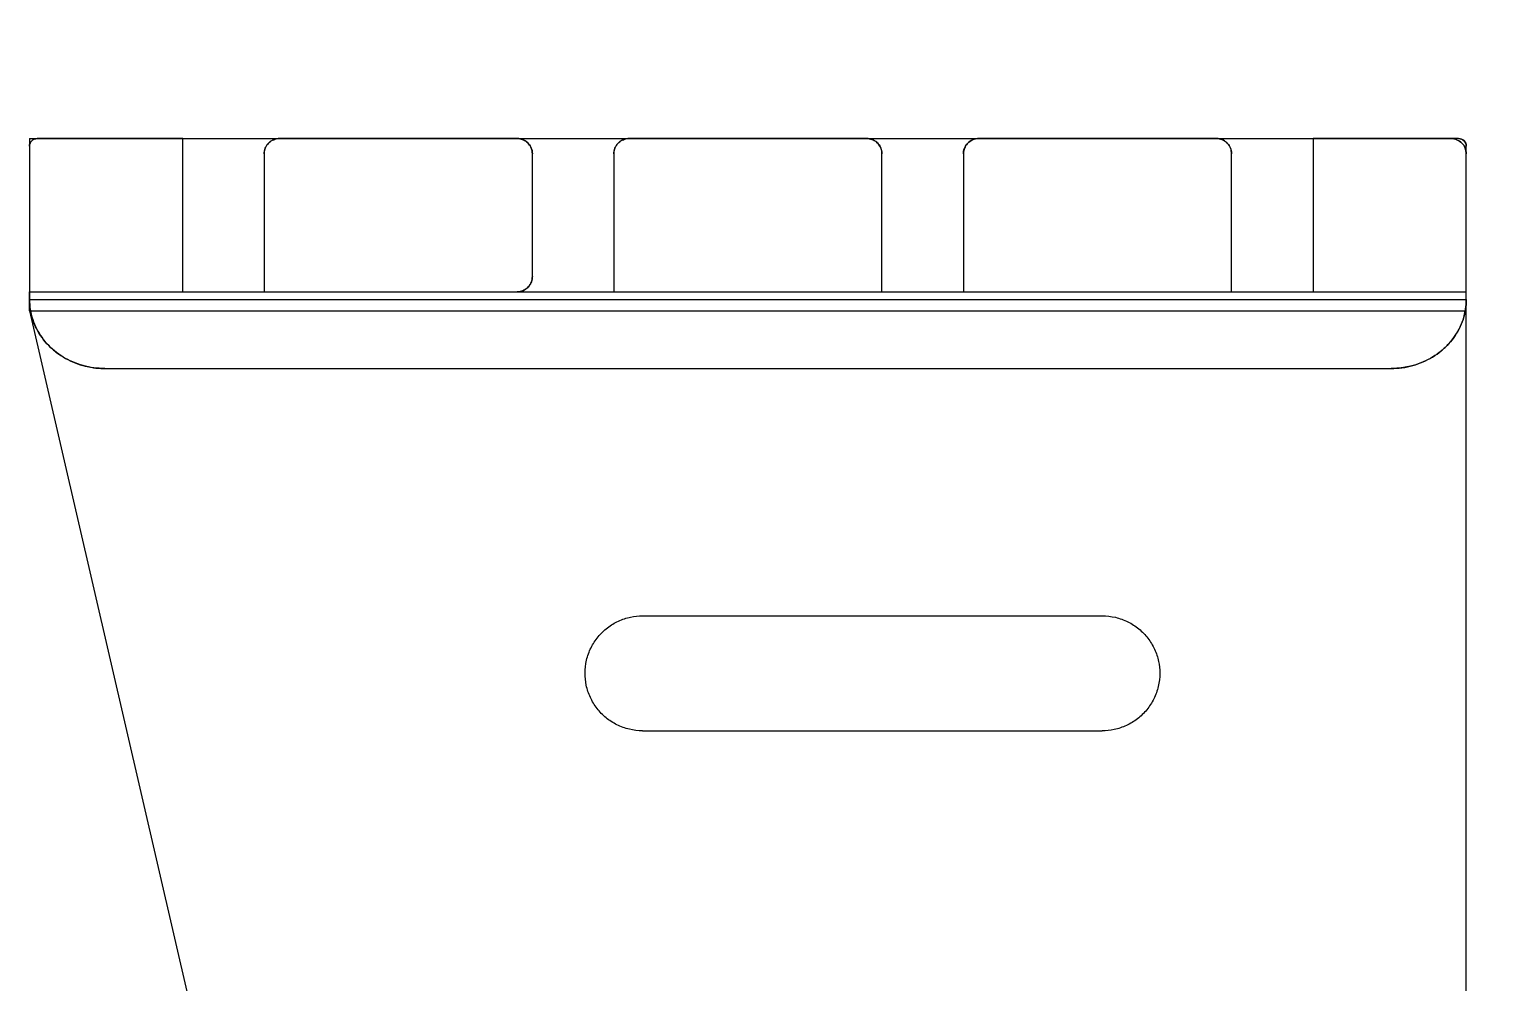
# Model space of a CAD drawing. Header units: millimetres. Extents: x 27531 to 32481, y 14140 to 19587.
# Drawn here: x 31681.3 to 32049.9, y 15289.7 to 15527.7 of the extents above; entities that cross this region are included whole.
import ezdxf

# ---------------------------------------------------------------- set-up
doc = ezdxf.new("R2010")
doc.units = ezdxf.units.MM
doc.header["$LTSCALE"] = 3
doc.layers.add('Warstwa 1', color=7, linetype='Continuous')
doc.styles.get("Standard").update_dxf_attribs({"font": 'arial.ttf'})
doc.dimstyles.new('MATEUSZ', dxfattribs={"dimtxt": 35, "dimasz": 16, "dimexe": 0.18, "dimexo": 0.0625, "dimgap": 0.09, "dimtad": 0, "dimdec": 0, "dimdsep": 46, "dimtxsty": 'Standard', "dimblk": 'DOT', "dimcen": 0.09, "dimse1": 1, "dimse2": 1, "dimadec": 0, "dimazin": 0, "dimtfac": 1, "dimtdec": 0, "dimtofl": 0, "dimtmove": 0, "dimatfit": 3, "dimfxl": 1, "dimtolj": 1, "dimtzin": 0, "dimlwd": 9, "dimlwe": 9, "dimarcsym": 0})

# ---------------------------------------------------------------- blocks, each defined once
blk = doc.blocks.new('dfs')
at = {"layer": 'Warstwa 1', "color": 7, "lineweight": 18}
for points in [[(-13223.66, 39508.63), (-13223.66, 39508.63)], [(-13223.66, 39508.63), (-12900.51, 39508.63)], [(-13223.66, 39508.63), (-12900.51, 39508.63)], [(-13223.66, 39508.63), (-13223.66, 39469.44)], [(-13223.66, 39508.63), (-13223.66, 39469.44)], [(-13223.66, 39508.63), (-13223.66, 39508.63)], [(-13223.66, 39508.63), (-12900.51, 39508.63)], [(-13223.66, 39508.63), (-12900.51, 39508.63)], [(-13223.66, 39508.63), (-13223.66, 39469.44)], [(-13223.66, 39508.63), (-13223.66, 39469.44)], [(-13188.82, 39508.63), (-13221.92, 39508.63)], [(-13188.82, 39508.63), (-13221.92, 39508.63)], [(-13188.82, 39508.63), (-13188.82, 39508.63)], [(-13188.82, 39473.79), (-13188.82, 39508.63)], [(-13188.82, 39473.79), (-13188.82, 39508.63)], [(-13112.82, 39508.63), (-13166.82, 39508.63)], [(-13112.82, 39508.63), (-13166.82, 39508.63)], [(-13033.34, 39508.63), (-13087.34, 39508.63)], [(-13033.34, 39508.63), (-13087.34, 39508.63)], [(-12953.86, 39508.63), (-13007.86, 39508.63)], [(-12953.86, 39508.63), (-13007.86, 39508.63)], [(-12931.87, 39508.63), (-12931.87, 39508.63)], [(-12931.87, 39508.63), (-12931.87, 39473.79)], [(-12931.87, 39508.63), (-12931.87, 39473.79)], [(-12898.77, 39508.63), (-12931.87, 39508.63)], [(-12898.77, 39508.63), (-12931.87, 39508.63)], [(-13223.66, 39506.89), (-13223.66, 39473.79)], [(-13223.66, 39506.89), (-13223.66, 39473.79)], [(-13170.31, 39505.15), (-13170.31, 39473.79)], [(-13170.31, 39505.15), (-13170.31, 39473.79)], [(-13109.34, 39477.28), (-13109.34, 39505.15)], [(-13109.34, 39477.28), (-13109.34, 39505.15)], [(-13090.83, 39505.15), (-13090.83, 39473.79)], [(-13090.83, 39505.15), (-13090.83, 39473.79)], [(-13029.86, 39473.79), (-13029.86, 39505.15)], [(-13029.86, 39473.79), (-13029.86, 39505.15)], [(-13011.35, 39505.15), (-13011.35, 39473.79)], [(-13011.35, 39505.15), (-13011.35, 39473.79)], [(-12950.38, 39473.79), (-12950.38, 39505.15)], [(-12950.38, 39473.79), (-12950.38, 39505.15)], [(-12897.03, 39473.79), (-12897.03, 39506.89)], [(-12897.03, 39473.79), (-12897.03, 39506.89)], [(-12897.03, 39107.96), (-12897.03, 39505.15)], [(-12897.03, 39107.96), (-12897.03, 39505.15)], [(-12897.03, 39107.96), (-12897.03, 39505.15)], [(-12897.03, 39107.96), (-12897.03, 39505.15)], [(-13223.66, 39473.79), (-12897.03, 39473.79)], [(-13223.66, 39472.05), (-13223.66, 39473.79)], [(-13223.66, 39473.79), (-12897.03, 39473.79)], [(-13223.66, 39473.79), (-13223.66, 39473.79)], [(-13223.66, 39472.05), (-13223.66, 39473.79)], [(-13223.66, 39473.79), (-12897.03, 39473.79)], [(-13223.66, 39472.05), (-13223.66, 39473.79)], [(-13223.66, 39473.79), (-12897.03, 39473.79)], [(-13223.66, 39473.79), (-13223.66, 39473.79)], [(-13223.66, 39472.05), (-13223.66, 39473.79)], [(-13223.66, 39473.79), (-12897.03, 39473.79)], [(-13223.66, 39473.79), (-12897.03, 39473.79)], [(-13223.66, 39473.79), (-13223.66, 39473.79)], [(-13223.66, 39472.05), (-13223.66, 39473.79)], [(-13223.66, 39472.05), (-13223.66, 39473.79)], [(-13223.66, 39473.79), (-13223.66, 39473.79)], [(-13223.66, 39469.44), (-13223.66, 39473.79)], [(-13223.66, 39469.44), (-13223.66, 39473.79)], [(-13223.66, 39473.79), (-12897.03, 39473.79)], [(-13223.66, 39473.79), (-12897.03, 39473.79)], [(-13223.66, 39473.79), (-12897.03, 39473.79)], [(-13223.66, 39469.44), (-13223.66, 39473.79)], [(-13223.66, 39473.79), (-13223.66, 39473.79)], [(-13223.66, 39469.44), (-13223.66, 39473.79)], [(-13223.66, 39473.79), (-12897.03, 39473.79)], [(-13223.66, 39473.79), (-13188.82, 39473.79)], [(-13223.66, 39473.79), (-13223.66, 39473.79)], [(-13223.66, 39473.79), (-13188.82, 39473.79)], [(-13223.66, 39472.05), (-13223.66, 39472.05)], [(-13223.66, 39472.05), (-12897.03, 39472.05)], [(-13223.66, 39472.05), (-12897.03, 39472.05)], [(-13188.82, 39473.79), (-13188.82, 39473.79)], [(-13170.31, 39473.79), (-13170.31, 39473.79)], [(-13170.31, 39473.79), (-13112.82, 39473.79)], [(-13170.31, 39473.79), (-13112.82, 39473.79)], [(-13090.83, 39473.79), (-13029.86, 39473.79)], [(-13090.83, 39473.79), (-13029.86, 39473.79)], [(-13090.83, 39473.79), (-13090.83, 39473.79)], [(-13029.86, 39473.79), (-13029.86, 39473.79)], [(-13011.35, 39473.79), (-12950.38, 39473.79)], [(-13011.35, 39473.79), (-12950.38, 39473.79)], [(-13011.35, 39473.79), (-13011.35, 39473.79)], [(-12950.38, 39473.79), (-12950.38, 39473.79)], [(-12931.87, 39473.79), (-12897.03, 39473.79)], [(-12931.87, 39473.79), (-12931.87, 39473.79)], [(-12931.87, 39473.79), (-12897.03, 39473.79)], [(-12897.03, 39472.05), (-12897.03, 39473.79)], [(-12897.03, 39473.79), (-12897.03, 39473.79)], [(-12897.03, 39472.05), (-12897.03, 39473.79)], [(-12897.03, 39472.05), (-12897.03, 39473.79)], [(-12897.03, 39473.79), (-12897.03, 39473.79)], [(-12897.03, 39472.05), (-12897.03, 39473.79)], [(-12897.03, 39473.79), (-12897.03, 39473.79)], [(-12897.03, 39472.05), (-12897.03, 39473.79)], [(-12897.03, 39472.05), (-12897.03, 39473.79)], [(-12897.03, 39469.44), (-12897.03, 39473.79)], [(-12897.03, 39473.79), (-12897.03, 39473.79)], [(-12897.03, 39469.44), (-12897.03, 39473.79)], [(-12897.03, 39469.44), (-12897.03, 39473.79)], [(-12897.03, 39469.44), (-12897.03, 39473.79)], [(-12897.03, 39473.79), (-12897.03, 39473.79)], [(-12897.03, 39473.79), (-12897.03, 39473.79)], [(-12897.03, 39472.05), (-12897.03, 39472.05)], [(-13223.66, 39469.44), (-13223.66, 39469.44)], [(-13223.66, 39469.44), (-12897.03, 39469.44)], [(-13223.66, 39469.44), (-12897.03, 39469.44)], [(-13223.66, 39469.44), (-12897.03, 39469.44)], [(-13223.66, 39469.44), (-13223.66, 39469.44)], [(-13223.66, 39469.44), (-12897.03, 39469.44)], [(-13223.66, 39469.44), (-13140.11, 39107.96)], [(-13223.66, 39469.44), (-13140.11, 39107.96)], [(-13223.66, 39469.44), (-13223.66, 39469.44)], [(-13223.66, 39469.44), (-13140.11, 39107.96)], [(-13223.66, 39469.44), (-13223.66, 39469.44)], [(-13223.66, 39469.44), (-13140.11, 39107.96)], [(-12897.03, 39469.44), (-12897.03, 39469.44)], [(-12897.03, 39469.44), (-12897.03, 39469.44)], [(-13206.55, 39456.37), (-12914.13, 39456.37)], [(-13206.55, 39456.37), (-12914.13, 39456.37)], [(-13206.55, 39456.37), (-12914.13, 39456.37)], [(-13206.55, 39456.37), (-12914.13, 39456.37)], [(-13084.3, 39400.16), (-12979.77, 39400.16)], [(-13084.3, 39400.16), (-12979.77, 39400.16)], [(-13084.3, 39400.16), (-12979.77, 39400.16)], [(-13084.3, 39400.16), (-12979.77, 39400.16)], [(-13084.3, 39374.03), (-12979.77, 39374.03)], [(-13084.3, 39374.03), (-12979.77, 39374.03)], [(-13084.3, 39374.03), (-12979.77, 39374.03)], [(-13084.3, 39374.03), (-12979.77, 39374.03)]]:
    blk.add_lwpolyline(points, dxfattribs=at)
for points, knots in [([(-13221.92, 39508.63), (-13222.14, 39508.63), (-13222.36, 39508.59), (-13222.58, 39508.49), (-13223.02, 39508.31), (-13223.34, 39508), (-13223.52, 39507.56), (-13223.61, 39507.33), (-13223.66, 39507.11), (-13223.66, 39506.89)], [0, 0, 0, 0, 1, 1, 1, 2, 2, 2, 3, 3, 3, 3]), ([(-13223.66, 39506.89), (-13223.66, 39507.11), (-13223.61, 39507.33), (-13223.52, 39507.56), (-13223.34, 39508), (-13223.02, 39508.31), (-13222.58, 39508.49), (-13222.36, 39508.59), (-13222.14, 39508.63), (-13221.92, 39508.63)], [0, 0, 0, 0, 1, 1, 1, 2, 2, 2, 3, 3, 3, 3]), ([(-13170.31, 39505.15), (-13170.31, 39505.55), (-13170.22, 39506.04), (-13170.07, 39506.41), (-13169.92, 39506.8), (-13169.68, 39507.18), (-13169.41, 39507.49), (-13169.13, 39507.8), (-13168.79, 39508.05), (-13168.42, 39508.24), (-13168.04, 39508.44), (-13167.68, 39508.55), (-13167.25, 39508.61), (-13167.11, 39508.62), (-13166.97, 39508.63), (-13166.82, 39508.63)], [0, 0, 0, 0, 1, 1, 1, 2, 2, 2, 3, 3, 3, 4, 4, 4, 5, 5, 5, 5]), ([(-13166.82, 39508.63), (-13167.23, 39508.63), (-13167.71, 39508.54), (-13168.09, 39508.39), (-13168.47, 39508.25), (-13168.86, 39508.01), (-13169.16, 39507.73), (-13169.47, 39507.45), (-13169.73, 39507.12), (-13169.92, 39506.75), (-13170.12, 39506.37), (-13170.23, 39506), (-13170.28, 39505.58), (-13170.3, 39505.43), (-13170.31, 39505.3), (-13170.31, 39505.15)], [0, 0, 0, 0, 1, 1, 1, 2, 2, 2, 3, 3, 3, 4, 4, 4, 5, 5, 5, 5]), ([(-13112.82, 39508.63), (-13112.44, 39508.63), (-13111.99, 39508.55), (-13111.64, 39508.42), (-13111.27, 39508.29), (-13110.91, 39508.08), (-13110.61, 39507.84), (-13110.31, 39507.59), (-13110.05, 39507.29), (-13109.84, 39506.96), (-13109.64, 39506.62), (-13109.5, 39506.28), (-13109.42, 39505.89), (-13109.36, 39505.64), (-13109.34, 39505.41), (-13109.34, 39505.15)], [0, 0, 0, 0, 1, 1, 1, 2, 2, 2, 3, 3, 3, 4, 4, 4, 5, 5, 5, 5]), ([(-13109.34, 39505.15), (-13109.34, 39505.53), (-13109.42, 39505.98), (-13109.54, 39506.33), (-13109.68, 39506.7), (-13109.89, 39507.06), (-13110.13, 39507.36), (-13110.38, 39507.66), (-13110.68, 39507.92), (-13111.01, 39508.13), (-13111.35, 39508.33), (-13111.69, 39508.47), (-13112.08, 39508.55), (-13112.33, 39508.61), (-13112.56, 39508.63), (-13112.82, 39508.63)], [0, 0, 0, 0, 1, 1, 1, 2, 2, 2, 3, 3, 3, 4, 4, 4, 5, 5, 5, 5]), ([(-13090.83, 39505.15), (-13090.83, 39505.55), (-13090.74, 39506.04), (-13090.59, 39506.41), (-13090.44, 39506.8), (-13090.2, 39507.18), (-13089.93, 39507.49), (-13089.65, 39507.8), (-13089.31, 39508.05), (-13088.94, 39508.24), (-13088.56, 39508.44), (-13088.2, 39508.55), (-13087.77, 39508.61), (-13087.63, 39508.62), (-13087.49, 39508.63), (-13087.34, 39508.63)], [0, 0, 0, 0, 1, 1, 1, 2, 2, 2, 3, 3, 3, 4, 4, 4, 5, 5, 5, 5]), ([(-13087.34, 39508.63), (-13087.75, 39508.63), (-13088.23, 39508.54), (-13088.61, 39508.39), (-13088.99, 39508.25), (-13089.38, 39508.01), (-13089.68, 39507.73), (-13089.99, 39507.45), (-13090.25, 39507.12), (-13090.44, 39506.75), (-13090.64, 39506.37), (-13090.75, 39506), (-13090.8, 39505.58), (-13090.82, 39505.43), (-13090.83, 39505.3), (-13090.83, 39505.15)], [0, 0, 0, 0, 1, 1, 1, 2, 2, 2, 3, 3, 3, 4, 4, 4, 5, 5, 5, 5]), ([(-13033.34, 39508.63), (-13032.96, 39508.63), (-13032.51, 39508.55), (-13032.16, 39508.42), (-13031.79, 39508.29), (-13031.42, 39508.08), (-13031.13, 39507.84), (-13030.83, 39507.59), (-13030.57, 39507.29), (-13030.36, 39506.96), (-13030.16, 39506.62), (-13030.02, 39506.28), (-13029.94, 39505.89), (-13029.88, 39505.64), (-13029.86, 39505.41), (-13029.86, 39505.15)], [0, 0, 0, 0, 1, 1, 1, 2, 2, 2, 3, 3, 3, 4, 4, 4, 5, 5, 5, 5]), ([(-13029.86, 39505.15), (-13029.86, 39505.53), (-13029.94, 39505.98), (-13030.06, 39506.33), (-13030.2, 39506.7), (-13030.41, 39507.06), (-13030.65, 39507.36), (-13030.9, 39507.66), (-13031.2, 39507.92), (-13031.53, 39508.13), (-13031.87, 39508.33), (-13032.21, 39508.47), (-13032.6, 39508.55), (-13032.85, 39508.61), (-13033.08, 39508.63), (-13033.34, 39508.63)], [0, 0, 0, 0, 1, 1, 1, 2, 2, 2, 3, 3, 3, 4, 4, 4, 5, 5, 5, 5]), ([(-13011.35, 39505.15), (-13011.35, 39505.53), (-13011.27, 39505.98), (-13011.14, 39506.33), (-13011.01, 39506.7), (-13010.8, 39507.06), (-13010.55, 39507.36), (-13010.31, 39507.66), (-13010.01, 39507.92), (-13009.67, 39508.13), (-13009.33, 39508.33), (-13008.99, 39508.47), (-13008.6, 39508.55), (-13008.35, 39508.61), (-13008.12, 39508.63), (-13007.86, 39508.63)], [0, 0, 0, 0, 1, 1, 1, 2, 2, 2, 3, 3, 3, 4, 4, 4, 5, 5, 5, 5]), ([(-13007.86, 39508.63), (-13008.24, 39508.63), (-13008.69, 39508.55), (-13009.05, 39508.42), (-13009.41, 39508.29), (-13009.78, 39508.08), (-13010.08, 39507.84), (-13010.38, 39507.59), (-13010.64, 39507.29), (-13010.84, 39506.96), (-13011.05, 39506.62), (-13011.18, 39506.28), (-13011.27, 39505.89), (-13011.32, 39505.64), (-13011.35, 39505.41), (-13011.35, 39505.15)], [0, 0, 0, 0, 1, 1, 1, 2, 2, 2, 3, 3, 3, 4, 4, 4, 5, 5, 5, 5]), ([(-12950.38, 39505.15), (-12950.38, 39505.55), (-12950.47, 39506.04), (-12950.61, 39506.41), (-12950.76, 39506.8), (-12951, 39507.18), (-12951.28, 39507.49), (-12951.56, 39507.8), (-12951.89, 39508.05), (-12952.26, 39508.24), (-12952.64, 39508.44), (-12953.01, 39508.55), (-12953.43, 39508.61), (-12953.58, 39508.62), (-12953.71, 39508.63), (-12953.86, 39508.63)], [0, 0, 0, 0, 1, 1, 1, 2, 2, 2, 3, 3, 3, 4, 4, 4, 5, 5, 5, 5]), ([(-12953.86, 39508.63), (-12953.46, 39508.63), (-12952.97, 39508.54), (-12952.6, 39508.39), (-12952.21, 39508.25), (-12951.83, 39508.01), (-12951.52, 39507.73), (-12951.21, 39507.45), (-12950.96, 39507.12), (-12950.76, 39506.75), (-12950.57, 39506.37), (-12950.46, 39506), (-12950.4, 39505.58), (-12950.38, 39505.43), (-12950.38, 39505.3), (-12950.38, 39505.15)], [0, 0, 0, 0, 1, 1, 1, 2, 2, 2, 3, 3, 3, 4, 4, 4, 5, 5, 5, 5]), ([(-12897.03, 39505.15), (-12897.03, 39505.59), (-12897.12, 39506.04), (-12897.3, 39506.48), (-12897.67, 39507.36), (-12898.3, 39507.99), (-12899.18, 39508.36), (-12899.62, 39508.54), (-12900.07, 39508.63), (-12900.51, 39508.63)], [0, 0, 0, 0, 1, 1, 1, 2, 2, 2, 3, 3, 3, 3]), ([(-12900.51, 39508.63), (-12900.07, 39508.63), (-12899.62, 39508.54), (-12899.18, 39508.36), (-12898.3, 39507.99), (-12897.67, 39507.36), (-12897.3, 39506.48), (-12897.12, 39506.04), (-12897.03, 39505.59), (-12897.03, 39505.15)], [0, 0, 0, 0, 1, 1, 1, 2, 2, 2, 3, 3, 3, 3]), ([(-12900.51, 39508.63), (-12900.07, 39508.63), (-12899.62, 39508.54), (-12899.18, 39508.36), (-12898.3, 39507.99), (-12897.67, 39507.36), (-12897.3, 39506.48), (-12897.12, 39506.04), (-12897.03, 39505.59), (-12897.03, 39505.15)], [0, 0, 0, 0, 1, 1, 1, 2, 2, 2, 3, 3, 3, 3]), ([(-12897.03, 39505.15), (-12897.03, 39505.59), (-12897.12, 39506.04), (-12897.3, 39506.48), (-12897.67, 39507.36), (-12898.3, 39507.99), (-12899.18, 39508.36), (-12899.62, 39508.54), (-12900.07, 39508.63), (-12900.51, 39508.63)], [0, 0, 0, 0, 1, 1, 1, 2, 2, 2, 3, 3, 3, 3]), ([(-12897.03, 39506.89), (-12897.03, 39507.11), (-12897.07, 39507.33), (-12897.16, 39507.56), (-12897.35, 39508), (-12897.66, 39508.31), (-12898.1, 39508.49), (-12898.32, 39508.59), (-12898.55, 39508.63), (-12898.77, 39508.63)], [0, 0, 0, 0, 1, 1, 1, 2, 2, 2, 3, 3, 3, 3]), ([(-12898.77, 39508.63), (-12898.55, 39508.63), (-12898.32, 39508.59), (-12898.1, 39508.49), (-12897.66, 39508.31), (-12897.35, 39508), (-12897.16, 39507.56), (-12897.07, 39507.33), (-12897.03, 39507.11), (-12897.03, 39506.89)], [0, 0, 0, 0, 1, 1, 1, 2, 2, 2, 3, 3, 3, 3]), ([(-13109.34, 39477.28), (-13109.34, 39476.9), (-13109.42, 39476.45), (-13109.54, 39476.09), (-13109.68, 39475.73), (-13109.89, 39475.36), (-13110.13, 39475.06), (-13110.38, 39474.76), (-13110.68, 39474.5), (-13111.01, 39474.3), (-13111.35, 39474.09), (-13111.69, 39473.96), (-13112.08, 39473.87), (-13112.33, 39473.82), (-13112.56, 39473.79), (-13112.82, 39473.79)], [0, 0, 0, 0, 1, 1, 1, 2, 2, 2, 3, 3, 3, 4, 4, 4, 5, 5, 5, 5]), ([(-13112.82, 39473.79), (-13112.44, 39473.79), (-13111.99, 39473.87), (-13111.64, 39474), (-13111.27, 39474.13), (-13110.91, 39474.34), (-13110.61, 39474.59), (-13110.31, 39474.83), (-13110.05, 39475.13), (-13109.84, 39475.47), (-13109.64, 39475.81), (-13109.5, 39476.15), (-13109.42, 39476.54), (-13109.36, 39476.79), (-13109.34, 39477.02), (-13109.34, 39477.28)], [0, 0, 0, 0, 1, 1, 1, 2, 2, 2, 3, 3, 3, 4, 4, 4, 5, 5, 5, 5]), ([(-13206.55, 39456.37), (-13207.36, 39456.37), (-13208.24, 39456.43), (-13209.03, 39456.54), (-13209.85, 39456.65), (-13210.7, 39456.82), (-13211.49, 39457.04), (-13212.27, 39457.25), (-13213.08, 39457.54), (-13213.82, 39457.86), (-13214.57, 39458.18), (-13215.31, 39458.56), (-13216, 39458.98), (-13216.69, 39459.4), (-13217.35, 39459.87), (-13217.97, 39460.37), (-13218.59, 39460.88), (-13219.16, 39461.43), (-13219.69, 39462.01), (-13220.22, 39462.6), (-13220.7, 39463.21), (-13221.14, 39463.86), (-13221.57, 39464.51), (-13221.94, 39465.17), (-13222.27, 39465.87), (-13222.6, 39466.57), (-13222.86, 39467.26), (-13223.08, 39468), (-13223.22, 39468.49), (-13223.33, 39468.97), (-13223.43, 39469.47), (-13223.49, 39469.81), (-13223.53, 39470.13), (-13223.57, 39470.47), (-13223.63, 39471), (-13223.66, 39471.51), (-13223.66, 39472.05)], [0, 0, 0, 0, 1, 1, 1, 2, 2, 2, 3, 3, 3, 4, 4, 4, 5, 5, 5, 6, 6, 6, 7, 7, 7, 8, 8, 8, 9, 9, 9, 10, 10, 10, 11, 11, 11, 12, 12, 12, 12]), ([(-13223.66, 39472.05), (-13223.66, 39471.31), (-13223.59, 39470.51), (-13223.48, 39469.78), (-13223.36, 39469.03), (-13223.17, 39468.25), (-13222.93, 39467.53), (-13222.7, 39466.81), (-13222.39, 39466.07), (-13222.04, 39465.39), (-13221.69, 39464.7), (-13221.27, 39464.02), (-13220.81, 39463.39), (-13220.36, 39462.76), (-13219.84, 39462.15), (-13219.29, 39461.59), (-13218.74, 39461.02), (-13218.14, 39460.49), (-13217.5, 39460.01), (-13216.87, 39459.52), (-13216.2, 39459.08), (-13215.49, 39458.68), (-13214.78, 39458.28), (-13214.06, 39457.94), (-13213.3, 39457.64), (-13212.53, 39457.34), (-13211.78, 39457.1), (-13210.97, 39456.9), (-13210.43, 39456.77), (-13209.91, 39456.67), (-13209.37, 39456.58), (-13209, 39456.53), (-13208.65, 39456.49), (-13208.28, 39456.45), (-13207.69, 39456.4), (-13207.14, 39456.37), (-13206.55, 39456.37)], [0, 0, 0, 0, 1, 1, 1, 2, 2, 2, 3, 3, 3, 4, 4, 4, 5, 5, 5, 6, 6, 6, 7, 7, 7, 8, 8, 8, 9, 9, 9, 10, 10, 10, 11, 11, 11, 12, 12, 12, 12]), ([(-13206.55, 39456.37), (-13207.36, 39456.37), (-13208.24, 39456.43), (-13209.03, 39456.54), (-13209.85, 39456.65), (-13210.7, 39456.82), (-13211.49, 39457.04), (-13212.27, 39457.25), (-13213.08, 39457.54), (-13213.82, 39457.86), (-13214.57, 39458.18), (-13215.31, 39458.56), (-13216, 39458.98), (-13216.69, 39459.4), (-13217.35, 39459.87), (-13217.97, 39460.37), (-13218.59, 39460.88), (-13219.16, 39461.43), (-13219.69, 39462.01), (-13220.22, 39462.6), (-13220.7, 39463.21), (-13221.14, 39463.86), (-13221.57, 39464.51), (-13221.94, 39465.17), (-13222.27, 39465.87), (-13222.6, 39466.57), (-13222.86, 39467.26), (-13223.08, 39468), (-13223.22, 39468.49), (-13223.33, 39468.97), (-13223.43, 39469.47), (-13223.49, 39469.81), (-13223.53, 39470.13), (-13223.57, 39470.47), (-13223.63, 39471), (-13223.66, 39471.51), (-13223.66, 39472.05)], [0, 0, 0, 0, 1, 1, 1, 2, 2, 2, 3, 3, 3, 4, 4, 4, 5, 5, 5, 6, 6, 6, 7, 7, 7, 8, 8, 8, 9, 9, 9, 10, 10, 10, 11, 11, 11, 12, 12, 12, 12]), ([(-13223.66, 39472.05), (-13223.66, 39471.31), (-13223.59, 39470.51), (-13223.48, 39469.78), (-13223.36, 39469.03), (-13223.17, 39468.25), (-13222.93, 39467.53), (-13222.7, 39466.81), (-13222.39, 39466.07), (-13222.04, 39465.39), (-13221.69, 39464.7), (-13221.27, 39464.02), (-13220.81, 39463.39), (-13220.36, 39462.76), (-13219.84, 39462.15), (-13219.29, 39461.59), (-13218.74, 39461.02), (-13218.14, 39460.49), (-13217.5, 39460.01), (-13216.87, 39459.52), (-13216.2, 39459.08), (-13215.49, 39458.68), (-13214.78, 39458.28), (-13214.06, 39457.94), (-13213.3, 39457.64), (-13212.53, 39457.34), (-13211.78, 39457.1), (-13210.97, 39456.9), (-13210.43, 39456.77), (-13209.91, 39456.67), (-13209.37, 39456.58), (-13209, 39456.53), (-13208.65, 39456.49), (-13208.28, 39456.45), (-13207.69, 39456.4), (-13207.14, 39456.37), (-13206.55, 39456.37)], [0, 0, 0, 0, 1, 1, 1, 2, 2, 2, 3, 3, 3, 4, 4, 4, 5, 5, 5, 6, 6, 6, 7, 7, 7, 8, 8, 8, 9, 9, 9, 10, 10, 10, 11, 11, 11, 12, 12, 12, 12]), ([(-12914.13, 39456.37), (-12913.32, 39456.37), (-12912.45, 39456.43), (-12911.65, 39456.54), (-12910.84, 39456.65), (-12909.98, 39456.82), (-12909.2, 39457.04), (-12908.41, 39457.25), (-12907.61, 39457.54), (-12906.86, 39457.86), (-12906.12, 39458.18), (-12905.37, 39458.56), (-12904.69, 39458.98), (-12904, 39459.4), (-12903.33, 39459.87), (-12902.72, 39460.37), (-12902.1, 39460.88), (-12901.52, 39461.43), (-12900.99, 39462.01), (-12900.46, 39462.6), (-12899.98, 39463.21), (-12899.55, 39463.86), (-12899.11, 39464.51), (-12898.74, 39465.17), (-12898.41, 39465.87), (-12898.08, 39466.57), (-12897.82, 39467.26), (-12897.61, 39468), (-12897.46, 39468.49), (-12897.35, 39468.97), (-12897.26, 39469.47), (-12897.2, 39469.81), (-12897.15, 39470.13), (-12897.11, 39470.47), (-12897.05, 39471), (-12897.03, 39471.51), (-12897.03, 39472.05)], [0, 0, 0, 0, 1, 1, 1, 2, 2, 2, 3, 3, 3, 4, 4, 4, 5, 5, 5, 6, 6, 6, 7, 7, 7, 8, 8, 8, 9, 9, 9, 10, 10, 10, 11, 11, 11, 12, 12, 12, 12]), ([(-12897.03, 39472.05), (-12897.03, 39471.31), (-12897.09, 39470.51), (-12897.21, 39469.78), (-12897.33, 39469.03), (-12897.52, 39468.25), (-12897.75, 39467.53), (-12897.99, 39466.81), (-12898.3, 39466.07), (-12898.65, 39465.39), (-12899, 39464.7), (-12899.42, 39464.02), (-12899.87, 39463.39), (-12900.33, 39462.76), (-12900.84, 39462.15), (-12901.39, 39461.59), (-12901.95, 39461.02), (-12902.54, 39460.49), (-12903.18, 39460.01), (-12903.82, 39459.52), (-12904.48, 39459.08), (-12905.19, 39458.68), (-12905.9, 39458.28), (-12906.62, 39457.94), (-12907.39, 39457.64), (-12908.15, 39457.34), (-12908.91, 39457.1), (-12909.71, 39456.9), (-12910.25, 39456.77), (-12910.77, 39456.67), (-12911.32, 39456.58), (-12911.68, 39456.53), (-12912.04, 39456.49), (-12912.41, 39456.45), (-12912.99, 39456.4), (-12913.54, 39456.37), (-12914.13, 39456.37)], [0, 0, 0, 0, 1, 1, 1, 2, 2, 2, 3, 3, 3, 4, 4, 4, 5, 5, 5, 6, 6, 6, 7, 7, 7, 8, 8, 8, 9, 9, 9, 10, 10, 10, 11, 11, 11, 12, 12, 12, 12]), ([(-12914.13, 39456.37), (-12913.32, 39456.37), (-12912.45, 39456.43), (-12911.65, 39456.54), (-12910.84, 39456.65), (-12909.98, 39456.82), (-12909.2, 39457.04), (-12908.41, 39457.25), (-12907.61, 39457.54), (-12906.86, 39457.86), (-12906.12, 39458.18), (-12905.37, 39458.56), (-12904.69, 39458.98), (-12904, 39459.4), (-12903.33, 39459.87), (-12902.72, 39460.37), (-12902.1, 39460.88), (-12901.52, 39461.43), (-12900.99, 39462.01), (-12900.46, 39462.6), (-12899.98, 39463.21), (-12899.55, 39463.86), (-12899.11, 39464.51), (-12898.74, 39465.17), (-12898.41, 39465.87), (-12898.08, 39466.57), (-12897.82, 39467.26), (-12897.61, 39468), (-12897.46, 39468.49), (-12897.35, 39468.97), (-12897.26, 39469.47), (-12897.2, 39469.81), (-12897.15, 39470.13), (-12897.11, 39470.47), (-12897.05, 39471), (-12897.03, 39471.51), (-12897.03, 39472.05)], [0, 0, 0, 0, 1, 1, 1, 2, 2, 2, 3, 3, 3, 4, 4, 4, 5, 5, 5, 6, 6, 6, 7, 7, 7, 8, 8, 8, 9, 9, 9, 10, 10, 10, 11, 11, 11, 12, 12, 12, 12]), ([(-12897.03, 39472.05), (-12897.03, 39471.31), (-12897.09, 39470.51), (-12897.21, 39469.78), (-12897.33, 39469.03), (-12897.52, 39468.25), (-12897.75, 39467.53), (-12897.99, 39466.81), (-12898.3, 39466.07), (-12898.65, 39465.39), (-12899, 39464.7), (-12899.42, 39464.02), (-12899.87, 39463.39), (-12900.33, 39462.76), (-12900.84, 39462.15), (-12901.39, 39461.59), (-12901.95, 39461.02), (-12902.54, 39460.49), (-12903.18, 39460.01), (-12903.82, 39459.52), (-12904.48, 39459.08), (-12905.19, 39458.68), (-12905.9, 39458.28), (-12906.62, 39457.94), (-12907.39, 39457.64), (-12908.15, 39457.34), (-12908.91, 39457.1), (-12909.71, 39456.9), (-12910.25, 39456.77), (-12910.77, 39456.67), (-12911.32, 39456.58), (-12911.68, 39456.53), (-12912.04, 39456.49), (-12912.41, 39456.45), (-12912.99, 39456.4), (-12913.54, 39456.37), (-12914.13, 39456.37)], [0, 0, 0, 0, 1, 1, 1, 2, 2, 2, 3, 3, 3, 4, 4, 4, 5, 5, 5, 6, 6, 6, 7, 7, 7, 8, 8, 8, 9, 9, 9, 10, 10, 10, 11, 11, 11, 12, 12, 12, 12]), ([(-13097.36, 39387.1), (-13097.36, 39388.1), (-13097.24, 39389.11), (-13097.01, 39390.09), (-13096.79, 39391.06), (-13096.45, 39392), (-13096, 39392.9), (-13095.56, 39393.79), (-13095.02, 39394.62), (-13094.39, 39395.39), (-13093.76, 39396.15), (-13093.06, 39396.84), (-13092.27, 39397.44), (-13091.5, 39398.04), (-13090.66, 39398.55), (-13089.77, 39398.96), (-13088.88, 39399.37), (-13087.96, 39399.68), (-13087.01, 39399.88), (-13086.12, 39400.07), (-13085.21, 39400.16), (-13084.3, 39400.16)], [0, 0, 0, 0, 1, 1, 1, 2, 2, 2, 3, 3, 3, 4, 4, 4, 5, 5, 5, 6, 6, 6, 7, 7, 7, 7]), ([(-13097.36, 39387.1), (-13097.36, 39388.1), (-13097.24, 39389.11), (-13097.01, 39390.09), (-13096.79, 39391.06), (-13096.45, 39392), (-13096, 39392.9), (-13095.56, 39393.79), (-13095.02, 39394.62), (-13094.39, 39395.39), (-13093.76, 39396.15), (-13093.06, 39396.84), (-13092.27, 39397.44), (-13091.5, 39398.04), (-13090.66, 39398.55), (-13089.77, 39398.96), (-13088.88, 39399.37), (-13087.96, 39399.68), (-13087.01, 39399.88), (-13086.12, 39400.07), (-13085.21, 39400.16), (-13084.3, 39400.16)], [0, 0, 0, 0, 1, 1, 1, 2, 2, 2, 3, 3, 3, 4, 4, 4, 5, 5, 5, 6, 6, 6, 7, 7, 7, 7]), ([(-13097.36, 39387.1), (-13097.36, 39388.1), (-13097.24, 39389.11), (-13097.01, 39390.09), (-13096.79, 39391.06), (-13096.45, 39392), (-13096, 39392.9), (-13095.56, 39393.79), (-13095.02, 39394.62), (-13094.39, 39395.39), (-13093.76, 39396.15), (-13093.06, 39396.84), (-13092.27, 39397.44), (-13091.5, 39398.04), (-13090.66, 39398.55), (-13089.77, 39398.96), (-13088.88, 39399.37), (-13087.96, 39399.68), (-13087.01, 39399.88), (-13086.12, 39400.07), (-13085.21, 39400.16), (-13084.3, 39400.16)], [0, 0, 0, 0, 1, 1, 1, 2, 2, 2, 3, 3, 3, 4, 4, 4, 5, 5, 5, 6, 6, 6, 7, 7, 7, 7]), ([(-13097.36, 39387.1), (-13097.36, 39388.1), (-13097.24, 39389.11), (-13097.01, 39390.09), (-13096.79, 39391.06), (-13096.45, 39392), (-13096, 39392.9), (-13095.56, 39393.79), (-13095.02, 39394.62), (-13094.39, 39395.39), (-13093.76, 39396.15), (-13093.06, 39396.84), (-13092.27, 39397.44), (-13091.5, 39398.04), (-13090.66, 39398.55), (-13089.77, 39398.96), (-13088.88, 39399.37), (-13087.96, 39399.68), (-13087.01, 39399.88), (-13086.12, 39400.07), (-13085.21, 39400.16), (-13084.3, 39400.16)], [0, 0, 0, 0, 1, 1, 1, 2, 2, 2, 3, 3, 3, 4, 4, 4, 5, 5, 5, 6, 6, 6, 7, 7, 7, 7]), ([(-12979.77, 39400.16), (-12978.77, 39400.16), (-12977.76, 39400.04), (-12976.78, 39399.82), (-12975.82, 39399.59), (-12974.86, 39399.24), (-12973.97, 39398.8), (-12973.09, 39398.37), (-12972.24, 39397.82), (-12971.48, 39397.19), (-12970.72, 39396.57), (-12970.03, 39395.85), (-12969.43, 39395.08), (-12968.83, 39394.31), (-12968.32, 39393.45), (-12967.91, 39392.57), (-12967.5, 39391.69), (-12967.19, 39390.75), (-12966.99, 39389.81), (-12966.8, 39388.92), (-12966.71, 39388), (-12966.71, 39387.1)], [0, 0, 0, 0, 1, 1, 1, 2, 2, 2, 3, 3, 3, 4, 4, 4, 5, 5, 5, 6, 6, 6, 7, 7, 7, 7]), ([(-12979.77, 39400.16), (-12978.77, 39400.16), (-12977.76, 39400.04), (-12976.78, 39399.82), (-12975.82, 39399.59), (-12974.86, 39399.24), (-12973.97, 39398.8), (-12973.09, 39398.37), (-12972.24, 39397.82), (-12971.48, 39397.19), (-12970.72, 39396.57), (-12970.03, 39395.85), (-12969.43, 39395.08), (-12968.83, 39394.31), (-12968.32, 39393.45), (-12967.91, 39392.57), (-12967.5, 39391.69), (-12967.19, 39390.75), (-12966.99, 39389.81), (-12966.8, 39388.92), (-12966.71, 39388), (-12966.71, 39387.1)], [0, 0, 0, 0, 1, 1, 1, 2, 2, 2, 3, 3, 3, 4, 4, 4, 5, 5, 5, 6, 6, 6, 7, 7, 7, 7]), ([(-12979.77, 39400.16), (-12978.77, 39400.16), (-12977.76, 39400.04), (-12976.78, 39399.82), (-12975.82, 39399.59), (-12974.86, 39399.24), (-12973.97, 39398.8), (-12973.09, 39398.37), (-12972.24, 39397.82), (-12971.48, 39397.19), (-12970.72, 39396.57), (-12970.03, 39395.85), (-12969.43, 39395.08), (-12968.83, 39394.31), (-12968.32, 39393.45), (-12967.91, 39392.57), (-12967.5, 39391.69), (-12967.19, 39390.75), (-12966.99, 39389.81), (-12966.8, 39388.92), (-12966.71, 39388), (-12966.71, 39387.1)], [0, 0, 0, 0, 1, 1, 1, 2, 2, 2, 3, 3, 3, 4, 4, 4, 5, 5, 5, 6, 6, 6, 7, 7, 7, 7]), ([(-12979.77, 39400.16), (-12978.77, 39400.16), (-12977.76, 39400.04), (-12976.78, 39399.82), (-12975.82, 39399.59), (-12974.86, 39399.24), (-12973.97, 39398.8), (-12973.09, 39398.37), (-12972.24, 39397.82), (-12971.48, 39397.19), (-12970.72, 39396.57), (-12970.03, 39395.85), (-12969.43, 39395.08), (-12968.83, 39394.31), (-12968.32, 39393.45), (-12967.91, 39392.57), (-12967.5, 39391.69), (-12967.19, 39390.75), (-12966.99, 39389.81), (-12966.8, 39388.92), (-12966.71, 39388), (-12966.71, 39387.1)], [0, 0, 0, 0, 1, 1, 1, 2, 2, 2, 3, 3, 3, 4, 4, 4, 5, 5, 5, 6, 6, 6, 7, 7, 7, 7]), ([(-13084.3, 39374.03), (-13085.3, 39374.03), (-13086.31, 39374.15), (-13087.29, 39374.38), (-13088.25, 39374.61), (-13089.21, 39374.95), (-13090.1, 39375.39), (-13090.98, 39375.83), (-13091.83, 39376.38), (-13092.59, 39377), (-13093.34, 39377.62), (-13094.04, 39378.34), (-13094.64, 39379.12), (-13095.23, 39379.89), (-13095.75, 39380.74), (-13096.16, 39381.62), (-13096.56, 39382.5), (-13096.88, 39383.44), (-13097.08, 39384.39), (-13097.26, 39385.27), (-13097.36, 39386.19), (-13097.36, 39387.1)], [0, 0, 0, 0, 1, 1, 1, 2, 2, 2, 3, 3, 3, 4, 4, 4, 5, 5, 5, 6, 6, 6, 7, 7, 7, 7]), ([(-13084.3, 39374.03), (-13085.3, 39374.03), (-13086.31, 39374.15), (-13087.29, 39374.38), (-13088.25, 39374.61), (-13089.21, 39374.95), (-13090.1, 39375.39), (-13090.98, 39375.83), (-13091.83, 39376.38), (-13092.59, 39377), (-13093.34, 39377.62), (-13094.04, 39378.34), (-13094.64, 39379.12), (-13095.23, 39379.89), (-13095.75, 39380.74), (-13096.16, 39381.62), (-13096.56, 39382.5), (-13096.88, 39383.44), (-13097.08, 39384.39), (-13097.26, 39385.27), (-13097.36, 39386.19), (-13097.36, 39387.1)], [0, 0, 0, 0, 1, 1, 1, 2, 2, 2, 3, 3, 3, 4, 4, 4, 5, 5, 5, 6, 6, 6, 7, 7, 7, 7]), ([(-13084.3, 39374.03), (-13085.3, 39374.03), (-13086.31, 39374.15), (-13087.29, 39374.38), (-13088.25, 39374.61), (-13089.21, 39374.95), (-13090.1, 39375.39), (-13090.98, 39375.83), (-13091.83, 39376.38), (-13092.59, 39377), (-13093.34, 39377.62), (-13094.04, 39378.34), (-13094.64, 39379.12), (-13095.23, 39379.89), (-13095.75, 39380.74), (-13096.16, 39381.62), (-13096.56, 39382.5), (-13096.88, 39383.44), (-13097.08, 39384.39), (-13097.26, 39385.27), (-13097.36, 39386.19), (-13097.36, 39387.1)], [0, 0, 0, 0, 1, 1, 1, 2, 2, 2, 3, 3, 3, 4, 4, 4, 5, 5, 5, 6, 6, 6, 7, 7, 7, 7]), ([(-13084.3, 39374.03), (-13085.3, 39374.03), (-13086.31, 39374.15), (-13087.29, 39374.38), (-13088.25, 39374.61), (-13089.21, 39374.95), (-13090.1, 39375.39), (-13090.98, 39375.83), (-13091.83, 39376.38), (-13092.59, 39377), (-13093.34, 39377.62), (-13094.04, 39378.34), (-13094.64, 39379.12), (-13095.23, 39379.89), (-13095.75, 39380.74), (-13096.16, 39381.62), (-13096.56, 39382.5), (-13096.88, 39383.44), (-13097.08, 39384.39), (-13097.26, 39385.27), (-13097.36, 39386.19), (-13097.36, 39387.1)], [0, 0, 0, 0, 1, 1, 1, 2, 2, 2, 3, 3, 3, 4, 4, 4, 5, 5, 5, 6, 6, 6, 7, 7, 7, 7]), ([(-12966.71, 39387.1), (-12966.71, 39386.09), (-12966.83, 39385.08), (-12967.05, 39384.11), (-12967.28, 39383.13), (-12967.62, 39382.19), (-12968.07, 39381.3), (-12968.51, 39380.41), (-12969.05, 39379.57), (-12969.68, 39378.8), (-12970.3, 39378.04), (-12971.01, 39377.35), (-12971.79, 39376.75), (-12972.57, 39376.15), (-12973.41, 39375.64), (-12974.3, 39375.23), (-12975.18, 39374.83), (-12976.11, 39374.52), (-12977.06, 39374.32), (-12977.95, 39374.13), (-12978.86, 39374.03), (-12979.77, 39374.03)], [0, 0, 0, 0, 1, 1, 1, 2, 2, 2, 3, 3, 3, 4, 4, 4, 5, 5, 5, 6, 6, 6, 7, 7, 7, 7]), ([(-12966.71, 39387.1), (-12966.71, 39386.09), (-12966.83, 39385.08), (-12967.05, 39384.11), (-12967.28, 39383.13), (-12967.62, 39382.19), (-12968.07, 39381.3), (-12968.51, 39380.41), (-12969.05, 39379.57), (-12969.68, 39378.8), (-12970.3, 39378.04), (-12971.01, 39377.35), (-12971.79, 39376.75), (-12972.57, 39376.15), (-12973.41, 39375.64), (-12974.3, 39375.23), (-12975.18, 39374.83), (-12976.11, 39374.52), (-12977.06, 39374.32), (-12977.95, 39374.13), (-12978.86, 39374.03), (-12979.77, 39374.03)], [0, 0, 0, 0, 1, 1, 1, 2, 2, 2, 3, 3, 3, 4, 4, 4, 5, 5, 5, 6, 6, 6, 7, 7, 7, 7]), ([(-12966.71, 39387.1), (-12966.71, 39386.09), (-12966.83, 39385.08), (-12967.05, 39384.11), (-12967.28, 39383.13), (-12967.62, 39382.19), (-12968.07, 39381.3), (-12968.51, 39380.41), (-12969.05, 39379.57), (-12969.68, 39378.8), (-12970.3, 39378.04), (-12971.01, 39377.35), (-12971.79, 39376.75), (-12972.57, 39376.15), (-12973.41, 39375.64), (-12974.3, 39375.23), (-12975.18, 39374.83), (-12976.11, 39374.52), (-12977.06, 39374.32), (-12977.95, 39374.13), (-12978.86, 39374.03), (-12979.77, 39374.03)], [0, 0, 0, 0, 1, 1, 1, 2, 2, 2, 3, 3, 3, 4, 4, 4, 5, 5, 5, 6, 6, 6, 7, 7, 7, 7]), ([(-12966.71, 39387.1), (-12966.71, 39386.09), (-12966.83, 39385.08), (-12967.05, 39384.11), (-12967.28, 39383.13), (-12967.62, 39382.19), (-12968.07, 39381.3), (-12968.51, 39380.41), (-12969.05, 39379.57), (-12969.68, 39378.8), (-12970.3, 39378.04), (-12971.01, 39377.35), (-12971.79, 39376.75), (-12972.57, 39376.15), (-12973.41, 39375.64), (-12974.3, 39375.23), (-12975.18, 39374.83), (-12976.11, 39374.52), (-12977.06, 39374.32), (-12977.95, 39374.13), (-12978.86, 39374.03), (-12979.77, 39374.03)], [0, 0, 0, 0, 1, 1, 1, 2, 2, 2, 3, 3, 3, 4, 4, 4, 5, 5, 5, 6, 6, 6, 7, 7, 7, 7])]:
    blk.add_open_spline(points, degree=3, knots=knots, dxfattribs=at)
blk = doc.blocks.new('_Dot')
at = {"color": 0, "linetype": 'ByBlock', "lineweight": -2}
blk.add_line((-0.5, 0), (-1, 0), dxfattribs=at)
at = {"color": 0, "linetype": 'ByBlock', "const_width": 0.5}
blk.add_lwpolyline([(-0.25, 0, 1), (0.25, 0, 1)], format="xyb", close=True, dxfattribs=at)
blk = doc.blocks.new('*D49')
at = {"color": 0, "lineweight": 9, "transparency": 16777216}
for p, q in [((32167.64, 15503.71), (32167.64, 15327.94)), ((32167.64, 15075.71), (32167.64, 15249.14))]:
    blk.add_line(p, q, dxfattribs=at)
at = {"layer": 'Defpoints', "color": 0, "transparency": 16777216}
for p in [(32040.62, 15519.71), (32167.64, 15519.71), (32040.62, 15059.71)]:
    blk.add_point(p, dxfattribs=at)
at = {"color": 0, "lineweight": 9, "transparency": 16777216, "xscale": 16, "yscale": 16, "zscale": 16}
for p, rotation in [((32167.64, 15519.71), 90), ((32167.64, 15059.71), 270)]:
    blk.add_blockref('_Dot', p, dxfattribs=dict(at, rotation=rotation))
at = {"color": 0, "transparency": 16777216, "insert": (32167.64, 15288.54), "char_height": 35, "attachment_point": 5, "rotation": 90}
blk.add_mtext('\\A1;460', dxfattribs=at)

msp = doc.modelspace()

# ---------------------------------------------------------------- block references
at = {"xscale": 1.1, "yscale": 1.1, "zscale": 1.1}
msp.add_blockref('dfs', (46227.35, -27959.05), dxfattribs=at)

# ---------------------------------------------------------------- dimensions: what is measured, and where the dimension line sits
dim = msp.add_linear_dim(base=(32167.64, 15519.71), p1=(32040.62, 15059.71), p2=(32040.62, 15519.71), angle=90, dimstyle='MATEUSZ')
dim.commit()
dim.dimension.update_dxf_attribs({"geometry": '*D49', "text_midpoint": (32167.64, 15288.54), "dimtype": 160})

doc.saveas('drawing.dxf')
